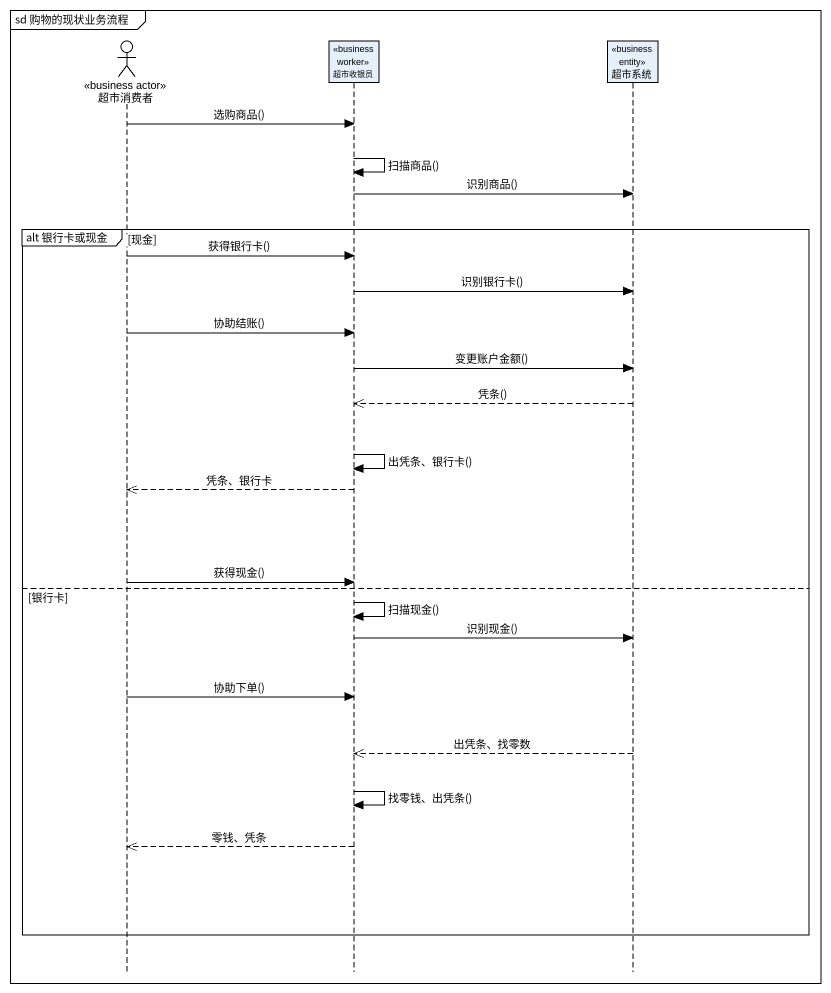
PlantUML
@startuml
mainframe sd 购物的现状业务流程
hide footbox
actor 超市消费者 <<business actor>>
participant 超市收银员 <<business worker>>
participant 超市系统 <<business entity>>

超市消费者 -> 超市收银员 : 选购商品()
超市收银员 -> 超市收银员 : 扫描商品()
超市收银员 -> 超市系统 : 识别商品()
group alt 银行卡或现金 [现金]
  超市消费者 -> 超市收银员 : 获得银行卡()
  超市收银员 -> 超市系统 : 识别银行卡()
  超市消费者 -> 超市收银员 : 协助结账()
  超市收银员 -> 超市系统 : 变更账户金额()
  超市系统 -->> 超市收银员 : 凭条()
  超市收银员 -> 超市收银员 : 出凭条、银行卡()
  超市收银员 -->> 超市消费者 : 凭条、银行卡
  超市消费者 -> 超市收银员 : 获得现金()
else 银行卡
  超市收银员 -> 超市收银员 : 扫描现金()
  超市收银员 -> 超市系统 : 识别现金()
  超市消费者 -> 超市收银员 : 协助下单()
  超市系统 -->> 超市收银员 : 出凭条、找零数
  超市收银员 -> 超市收银员 : 找零钱、出凭条()
  超市收银员 -->> 超市消费者 : 零钱、凭条
end
@enduml
